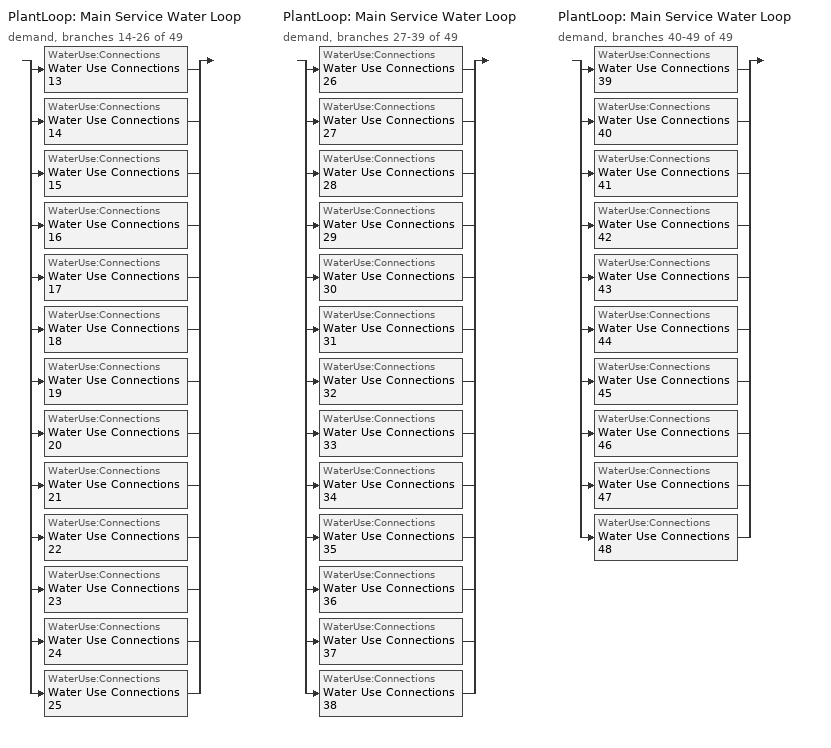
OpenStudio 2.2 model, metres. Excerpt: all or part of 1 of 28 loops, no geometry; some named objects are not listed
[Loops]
PlantLoop 'Main Service Water Loop'
 demand, branches 14-26 of 49: split
  | WaterUse:Connections 'Water Use Connections 13'
  | WaterUse:Connections 'Water Use Connections 14'
  | WaterUse:Connections 'Water Use Connections 15'
  | WaterUse:Connections 'Water Use Connections 16'
  | WaterUse:Connections 'Water Use Connections 17'
  | WaterUse:Connections 'Water Use Connections 18'
  | WaterUse:Connections 'Water Use Connections 19'
  | WaterUse:Connections 'Water Use Connections 20'
  | WaterUse:Connections 'Water Use Connections 21'
  | WaterUse:Connections 'Water Use Connections 22'
  | WaterUse:Connections 'Water Use Connections 23'
  | WaterUse:Connections 'Water Use Connections 24'
  | WaterUse:Connections 'Water Use Connections 25'
PlantLoop 'Main Service Water Loop'
 demand, branches 27-39 of 49: split
  | WaterUse:Connections 'Water Use Connections 26'
  | WaterUse:Connections 'Water Use Connections 27'
  | WaterUse:Connections 'Water Use Connections 28'
  | WaterUse:Connections 'Water Use Connections 29'
  | WaterUse:Connections 'Water Use Connections 30'
  | WaterUse:Connections 'Water Use Connections 31'
  | WaterUse:Connections 'Water Use Connections 32'
  | WaterUse:Connections 'Water Use Connections 33'
  | WaterUse:Connections 'Water Use Connections 34'
  | WaterUse:Connections 'Water Use Connections 35'
  | WaterUse:Connections 'Water Use Connections 36'
  | WaterUse:Connections 'Water Use Connections 37'
  | WaterUse:Connections 'Water Use Connections 38'
PlantLoop 'Main Service Water Loop'
 demand, branches 40-49 of 49: split
  | WaterUse:Connections 'Water Use Connections 39'
  | WaterUse:Connections 'Water Use Connections 40'
  | WaterUse:Connections 'Water Use Connections 41'
  | WaterUse:Connections 'Water Use Connections 42'
  | WaterUse:Connections 'Water Use Connections 43'
  | WaterUse:Connections 'Water Use Connections 44'
  | WaterUse:Connections 'Water Use Connections 45'
  | WaterUse:Connections 'Water Use Connections 46'
  | WaterUse:Connections 'Water Use Connections 47'
  | WaterUse:Connections 'Water Use Connections 48'
[WaterUse:Connections]
Name | Water Use Equipment Name 1
Water Use Connections 13 | Rearstorageflr4 Service Water Use 0.01gal/min
Water Use Connections 14 | Guestroom101 Service Water Use 0.07gal/min
Water Use Connections 15 | Guestroom102 Service Water Use 0.07gal/min
Water Use Connections 16 | Guestroom103 Service Water Use 0.07gal/min
Water Use Connections 17 | Guestroom104 Service Water Use 0.07gal/min
Water Use Connections 18 | Guestroom105 Service Water Use 0.07gal/min
Water Use Connections 19 | Guestroom201 Service Water Use 0.07gal/min
Water Use Connections 20 | Guestroom202_205 Service Water Use 0.27gal/min
Water Use Connections 21 | Guestroom206_208 Service Water Use 0.22gal/min
Water Use Connections 22 | Guestroom209_212 Service Water Use 0.27gal/min
Water Use Connections 23 | Guestroom213 Service Water Use 0.07gal/min
Water Use Connections 24 | Guestroom214 Service Water Use 0.07gal/min
Water Use Connections 25 | Guestroom215_218 Service Water Use 0.27gal/min
Water Use Connections 26 | Guestroom219 Service Water Use 0.07gal/min
Water Use Connections 27 | Guestroom220_223 Service Water Use 0.27gal/min
Water Use Connections 28 | Guestroom224 Service Water Use 0.07gal/min
Water Use Connections 29 | Guestroom301 Service Water Use 0.07gal/min
Water Use Connections 30 | Guestroom302_305 Service Water Use 0.27gal/min
Water Use Connections 31 | Guestroom306_308 Service Water Use 0.22gal/min
Water Use Connections 32 | Guestroom309_312 Service Water Use 0.27gal/min
Water Use Connections 33 | Guestroom313 Service Water Use 0.07gal/min
Water Use Connections 34 | Guestroom314 Service Water Use 0.07gal/min
Water Use Connections 35 | Guestroom315_318 Service Water Use 0.27gal/min
Water Use Connections 36 | Guestroom319 Service Water Use 0.07gal/min
Water Use Connections 37 | Guestroom320_323 Service Water Use 0.27gal/min
Water Use Connections 38 | Guestroom324 Service Water Use 0.07gal/min
Water Use Connections 39 | Guestroom401 Service Water Use 0.07gal/min
Water Use Connections 40 | Guestroom402_405 Service Water Use 0.27gal/min
Water Use Connections 41 | Guestroom406_408 Service Water Use 0.22gal/min
Water Use Connections 42 | Guestroom409_412 Service Water Use 0.27gal/min
Water Use Connections 43 | Guestroom413 Service Water Use 0.07gal/min
Water Use Connections 44 | Guestroom414 Service Water Use 0.07gal/min
Water Use Connections 45 | Guestroom415_418 Service Water Use 0.27gal/min
Water Use Connections 46 | Guestroom419 Service Water Use 0.07gal/min
Water Use Connections 47 | Guestroom420_423 Service Water Use 0.27gal/min
Water Use Connections 48 | Guestroom424 Service Water Use 0.07gal/min
[WaterUse:Equipment:Definition]
Name | Peak Flow Rate {m3/s} | Target Temperature Schedule | Sensible Fraction Schedule | Latent Fraction Schedule
Rearstorageflr4 Service Water Use Def 0.01gal/min | 3.24151e-07 | Schedule Ruleset 41 | Schedule Ruleset 39 | Schedule Ruleset 40
Guestroom101 Service Water Use Def 0.07gal/min | 4.2109e-06 | Schedule Ruleset 44 | Schedule Ruleset 42 | Schedule Ruleset 43
Guestroom102 Service Water Use Def 0.07gal/min | 4.2109e-06 | Schedule Ruleset 47 | Schedule Ruleset 45 | Schedule Ruleset 46
Guestroom103 Service Water Use Def 0.07gal/min | 4.2109e-06 | Schedule Ruleset 50 | Schedule Ruleset 48 | Schedule Ruleset 49
Guestroom104 Service Water Use Def 0.07gal/min | 4.2106e-06 | Schedule Ruleset 53 | Schedule Ruleset 51 | Schedule Ruleset 52
Guestroom105 Service Water Use Def 0.07gal/min | 4.2106e-06 | Schedule Ruleset 56 | Schedule Ruleset 54 | Schedule Ruleset 55
Guestroom201 Service Water Use Def 0.07gal/min | 4.2109e-06 | Schedule Ruleset 59 | Schedule Ruleset 57 | Schedule Ruleset 58
Guestroom202_205 Service Water Use Def 0.27gal/min | 1.68436e-05 | Schedule Ruleset 62 | Schedule Ruleset 60 | Schedule Ruleset 61
Guestroom206_208 Service Water Use Def 0.22gal/min | 1.36044e-05 | Schedule Ruleset 65 | Schedule Ruleset 63 | Schedule Ruleset 64
Guestroom209_212 Service Water Use Def 0.27gal/min | 1.68436e-05 | Schedule Ruleset 68 | Schedule Ruleset 66 | Schedule Ruleset 67
Guestroom213 Service Water Use Def 0.07gal/min | 4.2109e-06 | Schedule Ruleset 71 | Schedule Ruleset 69 | Schedule Ruleset 70
Guestroom214 Service Water Use Def 0.07gal/min | 4.2106e-06 | Schedule Ruleset 74 | Schedule Ruleset 72 | Schedule Ruleset 73
Guestroom215_218 Service Water Use Def 0.27gal/min | 1.68424e-05 | Schedule Ruleset 77 | Schedule Ruleset 75 | Schedule Ruleset 76
Guestroom219 Service Water Use Def 0.07gal/min | 4.2106e-06 | Schedule Ruleset 80 | Schedule Ruleset 78 | Schedule Ruleset 79
Guestroom220_223 Service Water Use Def 0.27gal/min | 1.68424e-05 | Schedule Ruleset 83 | Schedule Ruleset 81 | Schedule Ruleset 82
Guestroom224 Service Water Use Def 0.07gal/min | 4.2106e-06 | Schedule Ruleset 86 | Schedule Ruleset 84 | Schedule Ruleset 85
Guestroom301 Service Water Use Def 0.07gal/min | 4.2109e-06 | Schedule Ruleset 89 | Schedule Ruleset 87 | Schedule Ruleset 88
Guestroom302_305 Service Water Use Def 0.27gal/min | 1.68436e-05 | Schedule Ruleset 92 | Schedule Ruleset 90 | Schedule Ruleset 91
Guestroom306_308 Service Water Use Def 0.22gal/min | 1.36044e-05 | Schedule Ruleset 95 | Schedule Ruleset 93 | Schedule Ruleset 94
Guestroom309_312 Service Water Use Def 0.27gal/min | 1.68436e-05 | Schedule Ruleset 98 | Schedule Ruleset 96 | Schedule Ruleset 97
Guestroom313 Service Water Use Def 0.07gal/min | 4.2109e-06 | Schedule Ruleset 101 | Schedule Ruleset 99 | Schedule Ruleset 100
Guestroom314 Service Water Use Def 0.07gal/min | 4.2106e-06 | Schedule Ruleset 104 | Schedule Ruleset 102 | Schedule Ruleset 103
Guestroom315_318 Service Water Use Def 0.27gal/min | 1.68424e-05 | Schedule Ruleset 107 | Schedule Ruleset 105 | Schedule Ruleset 106
Guestroom319 Service Water Use Def 0.07gal/min | 4.2106e-06 | Schedule Ruleset 110 | Schedule Ruleset 108 | Schedule Ruleset 109
Guestroom320_323 Service Water Use Def 0.27gal/min | 1.68424e-05 | Schedule Ruleset 113 | Schedule Ruleset 111 | Schedule Ruleset 112
Guestroom324 Service Water Use Def 0.07gal/min | 4.2106e-06 | Schedule Ruleset 116 | Schedule Ruleset 114 | Schedule Ruleset 115
Guestroom401 Service Water Use Def 0.07gal/min | 4.2109e-06 | Schedule Ruleset 119 | Schedule Ruleset 117 | Schedule Ruleset 118
Guestroom402_405 Service Water Use Def 0.27gal/min | 1.68436e-05 | Schedule Ruleset 122 | Schedule Ruleset 120 | Schedule Ruleset 121
Guestroom406_408 Service Water Use Def 0.22gal/min | 1.36044e-05 | Schedule Ruleset 125 | Schedule Ruleset 123 | Schedule Ruleset 124
Guestroom409_412 Service Water Use Def 0.27gal/min | 1.68436e-05 | Schedule Ruleset 128 | Schedule Ruleset 126 | Schedule Ruleset 127
Guestroom413 Service Water Use Def 0.07gal/min | 4.2109e-06 | Schedule Ruleset 131 | Schedule Ruleset 129 | Schedule Ruleset 130
Guestroom414 Service Water Use Def 0.07gal/min | 4.2106e-06 | Schedule Ruleset 134 | Schedule Ruleset 132 | Schedule Ruleset 133
Guestroom415_418 Service Water Use Def 0.27gal/min | 1.68424e-05 | Schedule Ruleset 137 | Schedule Ruleset 135 | Schedule Ruleset 136
Guestroom419 Service Water Use Def 0.07gal/min | 4.2106e-06 | Schedule Ruleset 140 | Schedule Ruleset 138 | Schedule Ruleset 139
Guestroom420_423 Service Water Use Def 0.27gal/min | 1.68424e-05 | Schedule Ruleset 143 | Schedule Ruleset 141 | Schedule Ruleset 142
Guestroom424 Service Water Use Def 0.07gal/min | 4.2106e-06 | Schedule Ruleset 146 | Schedule Ruleset 144 | Schedule Ruleset 145
[WaterUse:Equipment]
Name | Water Use Equipment Definition | Space | Flow Rate Fraction Schedule
Rearstorageflr4 Service Water Use 0.01gal/min | Rearstorageflr4 Service Water Use Def 0.01gal/min | RearStorageFlr4 | NECB-E-Service Water Heating
Guestroom101 Service Water Use 0.07gal/min | Guestroom101 Service Water Use Def 0.07gal/min | GuestRoom101 | NECB-F-Service Water Heating
Guestroom102 Service Water Use 0.07gal/min | Guestroom102 Service Water Use Def 0.07gal/min | GuestRoom102 | NECB-F-Service Water Heating
Guestroom103 Service Water Use 0.07gal/min | Guestroom103 Service Water Use Def 0.07gal/min | GuestRoom103 | NECB-F-Service Water Heating
Guestroom104 Service Water Use 0.07gal/min | Guestroom104 Service Water Use Def 0.07gal/min | GuestRoom104 | NECB-F-Service Water Heating
Guestroom105 Service Water Use 0.07gal/min | Guestroom105 Service Water Use Def 0.07gal/min | GuestRoom105 | NECB-F-Service Water Heating
Guestroom201 Service Water Use 0.07gal/min | Guestroom201 Service Water Use Def 0.07gal/min | GuestRoom201 | NECB-F-Service Water Heating
Guestroom202_205 Service Water Use 0.27gal/min | Guestroom202_205 Service Water Use Def 0.27gal/min | GuestRoom202_205 | NECB-F-Service Water Heating
Guestroom206_208 Service Water Use 0.22gal/min | Guestroom206_208 Service Water Use Def 0.22gal/min | GuestRoom206_208 | NECB-F-Service Water Heating
Guestroom209_212 Service Water Use 0.27gal/min | Guestroom209_212 Service Water Use Def 0.27gal/min | GuestRoom209_212 | NECB-F-Service Water Heating
Guestroom213 Service Water Use 0.07gal/min | Guestroom213 Service Water Use Def 0.07gal/min | GuestRoom213 | NECB-F-Service Water Heating
Guestroom214 Service Water Use 0.07gal/min | Guestroom214 Service Water Use Def 0.07gal/min | GuestRoom214 | NECB-F-Service Water Heating
Guestroom215_218 Service Water Use 0.27gal/min | Guestroom215_218 Service Water Use Def 0.27gal/min | GuestRoom215_218 | NECB-F-Service Water Heating
Guestroom219 Service Water Use 0.07gal/min | Guestroom219 Service Water Use Def 0.07gal/min | GuestRoom219 | NECB-F-Service Water Heating
Guestroom220_223 Service Water Use 0.27gal/min | Guestroom220_223 Service Water Use Def 0.27gal/min | GuestRoom220_223 | NECB-F-Service Water Heating
Guestroom224 Service Water Use 0.07gal/min | Guestroom224 Service Water Use Def 0.07gal/min | GuestRoom224 | NECB-F-Service Water Heating
Guestroom301 Service Water Use 0.07gal/min | Guestroom301 Service Water Use Def 0.07gal/min | GuestRoom301 | NECB-F-Service Water Heating
Guestroom302_305 Service Water Use 0.27gal/min | Guestroom302_305 Service Water Use Def 0.27gal/min | GuestRoom302_305 | NECB-F-Service Water Heating
Guestroom306_308 Service Water Use 0.22gal/min | Guestroom306_308 Service Water Use Def 0.22gal/min | GuestRoom306_308 | NECB-F-Service Water Heating
Guestroom309_312 Service Water Use 0.27gal/min | Guestroom309_312 Service Water Use Def 0.27gal/min | GuestRoom309_312 | NECB-F-Service Water Heating
Guestroom313 Service Water Use 0.07gal/min | Guestroom313 Service Water Use Def 0.07gal/min | GuestRoom313 | NECB-F-Service Water Heating
Guestroom314 Service Water Use 0.07gal/min | Guestroom314 Service Water Use Def 0.07gal/min | GuestRoom314 | NECB-F-Service Water Heating
Guestroom315_318 Service Water Use 0.27gal/min | Guestroom315_318 Service Water Use Def 0.27gal/min | GuestRoom315_318 | NECB-F-Service Water Heating
Guestroom319 Service Water Use 0.07gal/min | Guestroom319 Service Water Use Def 0.07gal/min | GuestRoom319 | NECB-F-Service Water Heating
Guestroom320_323 Service Water Use 0.27gal/min | Guestroom320_323 Service Water Use Def 0.27gal/min | GuestRoom320_323 | NECB-F-Service Water Heating
Guestroom324 Service Water Use 0.07gal/min | Guestroom324 Service Water Use Def 0.07gal/min | GuestRoom324 | NECB-F-Service Water Heating
Guestroom401 Service Water Use 0.07gal/min | Guestroom401 Service Water Use Def 0.07gal/min | GuestRoom401 | NECB-F-Service Water Heating
Guestroom402_405 Service Water Use 0.27gal/min | Guestroom402_405 Service Water Use Def 0.27gal/min | GuestRoom402_405 | NECB-F-Service Water Heating
Guestroom406_408 Service Water Use 0.22gal/min | Guestroom406_408 Service Water Use Def 0.22gal/min | GuestRoom406_408 | NECB-F-Service Water Heating
Guestroom409_412 Service Water Use 0.27gal/min | Guestroom409_412 Service Water Use Def 0.27gal/min | GuestRoom409_412 | NECB-F-Service Water Heating
Guestroom413 Service Water Use 0.07gal/min | Guestroom413 Service Water Use Def 0.07gal/min | GuestRoom413 | NECB-F-Service Water Heating
Guestroom414 Service Water Use 0.07gal/min | Guestroom414 Service Water Use Def 0.07gal/min | GuestRoom414 | NECB-F-Service Water Heating
Guestroom415_418 Service Water Use 0.27gal/min | Guestroom415_418 Service Water Use Def 0.27gal/min | GuestRoom415_418 | NECB-F-Service Water Heating
Guestroom419 Service Water Use 0.07gal/min | Guestroom419 Service Water Use Def 0.07gal/min | GuestRoom419 | NECB-F-Service Water Heating
Guestroom420_423 Service Water Use 0.27gal/min | Guestroom420_423 Service Water Use Def 0.27gal/min | GuestRoom420_423 | NECB-F-Service Water Heating
Guestroom424 Service Water Use 0.07gal/min | Guestroom424 Service Water Use Def 0.07gal/min | GuestRoom424 | NECB-F-Service Water Heating
[Schedule:Ruleset]
Name | Default Day Schedule
NECB-E-Service Water Heating | NECB-E-Service Water Heating Default
Schedule Ruleset 39 | Schedule Day 44
Schedule Ruleset 40 | Schedule Day 45
Schedule Ruleset 41 | Schedule Day 46
Schedule Ruleset 42 | Schedule Day 47
Schedule Ruleset 43 | Schedule Day 48
Schedule Ruleset 44 | Schedule Day 49
NECB-F-Service Water Heating | NECB-F-Service Water Heating Default
Schedule Ruleset 45 | Schedule Day 50
Schedule Ruleset 46 | Schedule Day 51
Schedule Ruleset 47 | Schedule Day 52
Schedule Ruleset 48 | Schedule Day 53
Schedule Ruleset 49 | Schedule Day 54
Schedule Ruleset 50 | Schedule Day 55
Schedule Ruleset 51 | Schedule Day 56
Schedule Ruleset 52 | Schedule Day 57
Schedule Ruleset 53 | Schedule Day 58
Schedule Ruleset 54 | Schedule Day 59
Schedule Ruleset 55 | Schedule Day 60
Schedule Ruleset 56 | Schedule Day 61
Schedule Ruleset 57 | Schedule Day 62
Schedule Ruleset 58 | Schedule Day 63
Schedule Ruleset 59 | Schedule Day 64
Schedule Ruleset 60 | Schedule Day 65
Schedule Ruleset 61 | Schedule Day 66
Schedule Ruleset 62 | Schedule Day 67
Schedule Ruleset 63 | Schedule Day 68
Schedule Ruleset 64 | Schedule Day 69
Schedule Ruleset 65 | Schedule Day 70
Schedule Ruleset 66 | Schedule Day 71
Schedule Ruleset 67 | Schedule Day 72
Schedule Ruleset 68 | Schedule Day 73
Schedule Ruleset 69 | Schedule Day 74
Schedule Ruleset 70 | Schedule Day 75
Schedule Ruleset 71 | Schedule Day 76
Schedule Ruleset 72 | Schedule Day 77
Schedule Ruleset 73 | Schedule Day 78
Schedule Ruleset 74 | Schedule Day 79
Schedule Ruleset 75 | Schedule Day 80
Schedule Ruleset 76 | Schedule Day 81
Schedule Ruleset 77 | Schedule Day 82
Schedule Ruleset 78 | Schedule Day 83
Schedule Ruleset 79 | Schedule Day 84
Schedule Ruleset 80 | Schedule Day 85
Schedule Ruleset 81 | Schedule Day 86
Schedule Ruleset 82 | Schedule Day 87
Schedule Ruleset 83 | Schedule Day 88
Schedule Ruleset 84 | Schedule Day 89
Schedule Ruleset 85 | Schedule Day 90
Schedule Ruleset 86 | Schedule Day 91
Schedule Ruleset 87 | Schedule Day 92
Schedule Ruleset 88 | Schedule Day 93
Schedule Ruleset 89 | Schedule Day 94
Schedule Ruleset 90 | Schedule Day 95
Schedule Ruleset 91 | Schedule Day 96
Schedule Ruleset 92 | Schedule Day 97
Schedule Ruleset 93 | Schedule Day 98
Schedule Ruleset 94 | Schedule Day 99
Schedule Ruleset 95 | Schedule Day 100
Schedule Ruleset 96 | Schedule Day 101
Schedule Ruleset 97 | Schedule Day 102
Schedule Ruleset 98 | Schedule Day 103
Schedule Ruleset 99 | Schedule Day 104
Schedule Ruleset 100 | Schedule Day 105
Schedule Ruleset 101 | Schedule Day 106
Schedule Ruleset 102 | Schedule Day 107
Schedule Ruleset 103 | Schedule Day 108
Schedule Ruleset 104 | Schedule Day 109
Schedule Ruleset 105 | Schedule Day 110
Schedule Ruleset 106 | Schedule Day 111
Schedule Ruleset 107 | Schedule Day 112
Schedule Ruleset 108 | Schedule Day 113
Schedule Ruleset 109 | Schedule Day 114
Schedule Ruleset 110 | Schedule Day 115
Schedule Ruleset 111 | Schedule Day 116
Schedule Ruleset 112 | Schedule Day 117
Schedule Ruleset 113 | Schedule Day 118
Schedule Ruleset 114 | Schedule Day 119
Schedule Ruleset 115 | Schedule Day 120
Schedule Ruleset 116 | Schedule Day 121
Schedule Ruleset 117 | Schedule Day 122
Schedule Ruleset 118 | Schedule Day 123
Schedule Ruleset 119 | Schedule Day 124
Schedule Ruleset 120 | Schedule Day 125
Schedule Ruleset 121 | Schedule Day 126
Schedule Ruleset 122 | Schedule Day 127
Schedule Ruleset 123 | Schedule Day 128
Schedule Ruleset 124 | Schedule Day 129
Schedule Ruleset 125 | Schedule Day 130
Schedule Ruleset 126 | Schedule Day 131
Schedule Ruleset 127 | Schedule Day 132
Schedule Ruleset 128 | Schedule Day 133
Schedule Ruleset 129 | Schedule Day 134
Schedule Ruleset 130 | Schedule Day 135
Schedule Ruleset 131 | Schedule Day 136
Schedule Ruleset 132 | Schedule Day 137
Schedule Ruleset 133 | Schedule Day 138
Schedule Ruleset 134 | Schedule Day 139
Schedule Ruleset 135 | Schedule Day 140
Schedule Ruleset 136 | Schedule Day 141
Schedule Ruleset 137 | Schedule Day 142
Schedule Ruleset 138 | Schedule Day 143
Schedule Ruleset 139 | Schedule Day 144
Schedule Ruleset 140 | Schedule Day 145
Schedule Ruleset 141 | Schedule Day 146
Schedule Ruleset 142 | Schedule Day 147
Schedule Ruleset 143 | Schedule Day 148
Schedule Ruleset 144 | Schedule Day 149
Schedule Ruleset 145 | Schedule Day 150
Schedule Ruleset 146 | Schedule Day 151
[Schedule:Day]
NECB-E-Service Water Heating Default; NECB-E-Service Water Heating Default|Wkdy Day: 8, 0, 0.05, 9, 0, 0.1, 10, 0, 0.4, 12, 0, 0.5, 13, 0, 0.7, 14, 0, 0.9, 15, 0, 0.8, 16, 0, 0.7, 17, 0, 0.8, 18, 0, 0.3, 24, 0, 0.05
NECB-E-Service Water Heating Sat Day: 10, 0, 0.05, 12, 0, 0.2, 13, 0, 0.4, 16, 0, 0.2, 24, 0, 0.05
NECB-E-Service Water Heating Sun|Hol Day; Schedule Day 45; Schedule Day 48; Schedule Day 51; Schedule Day 54; Schedule Day 57; Schedule Day 60; Schedule Day 63; Schedule Day 66; Schedule Day 69; Schedule Day 72; Schedule Day 75; Schedule Day 78; Schedule Day 81; Schedule Day 84; Schedule Day 87; Schedule Day 90; Schedule Day 93; Schedule Day 96; Schedule Day 99; Schedule Day 102; Schedule Day 105; Schedule Day 108; Schedule Day 111; Schedule Day 114; Schedule Day 117; Schedule Day 120; Schedule Day 123; Schedule Day 126; Schedule Day 129; Schedule Day 132; Schedule Day 135; Schedule Day 138; Schedule Day 141; Schedule Day 144; Schedule Day 147; Schedule Day 150: 24, 0, 0.05
Schedule Day 44; Schedule Day 47; Schedule Day 50; Schedule Day 53; Schedule Day 56; Schedule Day 59; Schedule Day 62; Schedule Day 65; Schedule Day 68; Schedule Day 71; Schedule Day 74; Schedule Day 77; Schedule Day 80; Schedule Day 83; Schedule Day 86; Schedule Day 89; Schedule Day 92; Schedule Day 95; Schedule Day 98; Schedule Day 101; Schedule Day 104; Schedule Day 107; Schedule Day 110; Schedule Day 113; Schedule Day 116; Schedule Day 119; Schedule Day 122; Schedule Day 125; Schedule Day 128; Schedule Day 131; Schedule Day 134; Schedule Day 137; Schedule Day 140; Schedule Day 143; Schedule Day 146; Schedule Day 149: 24, 0, 0.2
Schedule Day 46; Schedule Day 49; Schedule Day 52; Schedule Day 55; Schedule Day 58; Schedule Day 61; Schedule Day 64; Schedule Day 67; Schedule Day 70; Schedule Day 73; Schedule Day 76; Schedule Day 79; Schedule Day 82; Schedule Day 85; Schedule Day 88; Schedule Day 91; Schedule Day 94; Schedule Day 97; Schedule Day 100; Schedule Day 103; Schedule Day 106; Schedule Day 109; Schedule Day 112; Schedule Day 115; Schedule Day 118; Schedule Day 121; Schedule Day 124; Schedule Day 127; Schedule Day 130; Schedule Day 133; Schedule Day 136; Schedule Day 139; Schedule Day 142; Schedule Day 145; Schedule Day 148; Schedule Day 151: 24, 0, 60
NECB-F-Service Water Heating Default; NECB-F-Service Water Heating Default|Wkdy Day: 1, 0, 0.5, 2, 0, 0.3, 3, 0, 0.2, 5, 0, 0.1, 6, 0, 0.2, 7, 0, 0.4, 8, 0, 0.6, 9, 0, 0.9, 10, 0, 0.7, 12, 0, 0.5, 13, 0, 0.4, 14, 0, 0.5, 15, 0, 0.4, 19, 0, 0.3, 20, 0, 0.5, 24, 0, 0.7
NECB-F-Service Water Heating Sat Day: 1, 0, 0.5, 2, 0, 0.3, 3, 0, 0.2, 5, 0, 0.1, 6, 0, 0.2, 7, 0, 0.4, 8, 0, 0.5, 9, 0, 0.8, 10, 0, 0.6, 15, 0, 0.5, 16, 0, 0.4, 19, 0, 0.3, 20, 0, 0.5, 24, 0, 0.7
NECB-F-Service Water Heating Sun|Hol Day: 1, 0, 0.5, 2, 0, 0.3, 3, 0, 0.2, 5, 0, 0.1, 6, 0, 0.2, 8, 0, 0.4, 9, 0, 0.6, 10, 0, 0.9, 11, 0, 0.7, 14, 0, 0.5, 15, 0, 0.4, 19, 0, 0.3, 20, 0, 0.4, 24, 0, 0.6
[Schedule:Rule] Date Specification Type=DateRange; Start Month=1; Start Day=1; End Month=12; End Day=31
Name | Schedule Ruleset | Rule Order | Day Schedule | Apply Monday | Apply Tuesday | Apply Wednesday | Apply Thursday | Apply Friday | Apply Saturday | Apply Sunday
Schedule Rule 101 | NECB-E-Service Water Heating | 2 | NECB-E-Service Water Heating Default|Wkdy Day | Yes | Yes | Yes | Yes | Yes
Schedule Rule 102 | NECB-E-Service Water Heating | 1 | NECB-E-Service Water Heating Sat Day |  |  |  |  |  | Yes
Schedule Rule 103 | NECB-E-Service Water Heating | 0 | NECB-E-Service Water Heating Sun|Hol Day |  |  |  |  |  |  | Yes
Schedule Rule 104 | NECB-F-Service Water Heating | 2 | NECB-F-Service Water Heating Default|Wkdy Day | Yes | Yes | Yes | Yes | Yes
Schedule Rule 105 | NECB-F-Service Water Heating | 1 | NECB-F-Service Water Heating Sat Day |  |  |  |  |  | Yes
Schedule Rule 106 | NECB-F-Service Water Heating | 0 | NECB-F-Service Water Heating Sun|Hol Day |  |  |  |  |  |  | Yes
